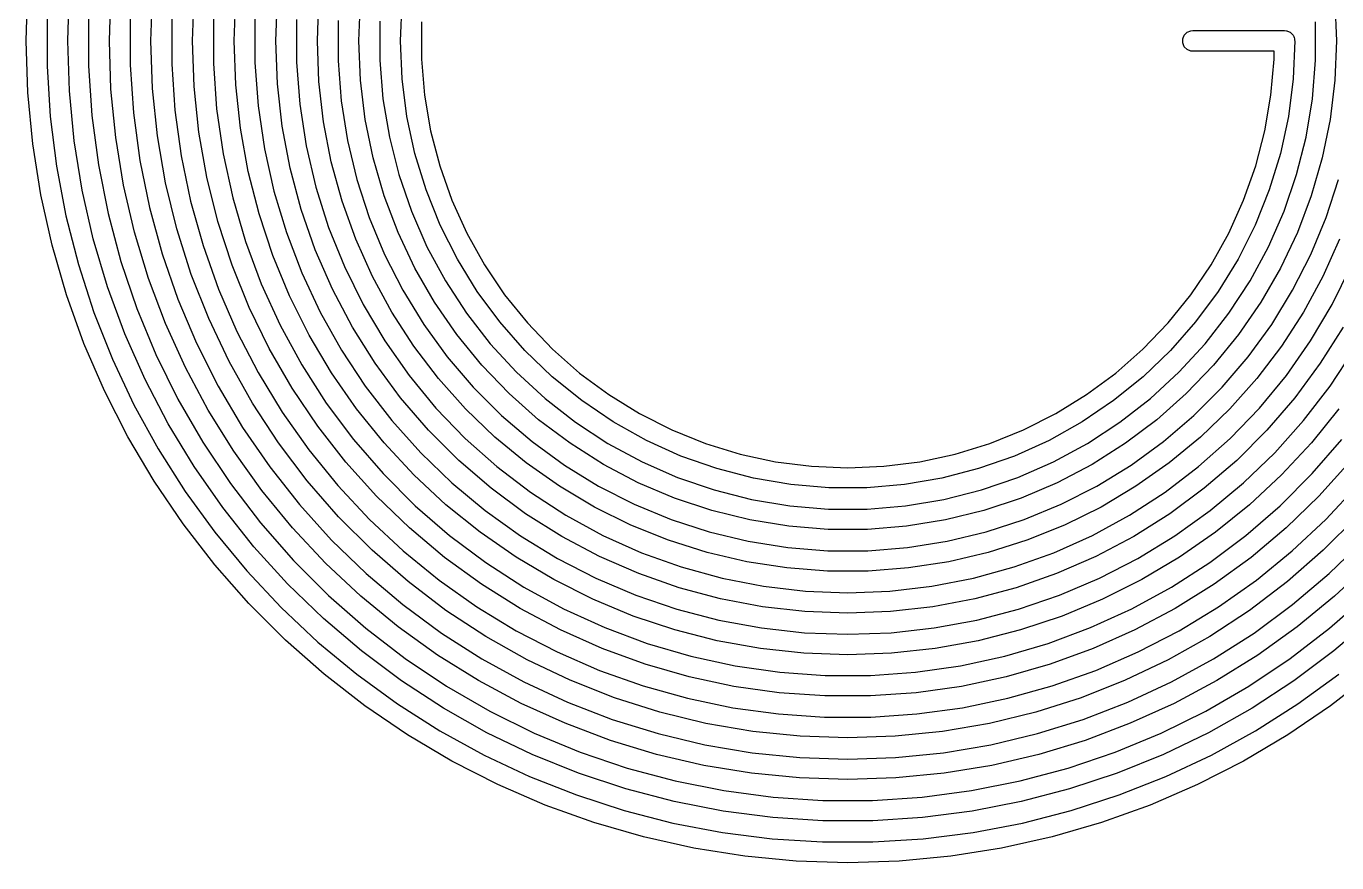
# Model space of a CAD drawing. Extents: x 25 to 275, y -107 to -24.
# Drawn here: x 70.12 to 85.88, y -74.88 to -64.82 of the extents above; entities that cross this region are included whole.
import ezdxf

# ---------------------------------------------------------------- set-up
doc = ezdxf.new("R2010")
doc.units = 0
doc.layers.add('BLACK', color=7, linetype='CONTINUOUS')

msp = doc.modelspace()

# ---------------------------------------------------------------- linework, layer by layer
at = {"layer": 'BLACK', "linetype": 'CONTINUOUS'}
for p, q in [((70.125, -65), (70.144204, -64.376696)), ((70.625, -65), (70.643993, -64.395641)), ((71.125, -65), (71.144537, -64.403196)), ((71.625, -65), (71.644261, -64.423914)), ((72.125, -65), (72.143941, -64.44553)), ((72.625, -65), (72.644428, -64.456039)), ((73.125, -65), (73.144007, -64.479908)), ((73.625, -65), (73.644439, -64.492861)), ((74.125, -65), (74.143881, -64.519438)), ((74.625, -65), (74.644212, -64.535491)), ((85.855788, -64.535491), (85.875, -65)), ((70.375, -64.689666), (70.375, -65)), ((70.875, -64.699362), (70.875, -65)), ((71.375, -64.709463), (71.375, -65)), ((71.875, -64.713901), (71.875, -65)), ((72.375, -64.724999), (72.375, -65)), ((72.875, -64.736601), (72.875, -65)), ((73.375, -64.742756), (73.375, -65)), ((73.875, -64.755641), (73.875, -65)), ((74.375, -64.763246), (74.375, -65)), ((74.875, -64.771673), (74.875, -65)), ((84.046066, -64.930554), (84.080554, -64.896066)), ((84.080554, -64.896066), (84.125614, -64.877402)), ((84.125614, -64.877402), (84.15, -64.875)), ((84.15, -64.875), (85.25, -64.875)), ((85.25, -64.875), (85.274386, -64.877402)), ((85.274386, -64.877402), (85.276153, -64.878134)), ((85.276153, -64.878134), (85.277815, -64.878134)), ((85.277815, -64.878134), (85.288031, -64.883054)), ((85.288031, -64.883054), (85.319446, -64.896066)), ((85.319446, -64.896066), (85.323528, -64.900148)), ((85.323528, -64.900148), (85.327936, -64.902271)), ((85.327936, -64.902271), (85.336933, -64.913553)), ((85.625, -65), (85.625, -64.771673)), ((70.144486, -65.620056), (70.125, -65)), ((70.375, -65), (70.375, -65.302478)), ((70.644262, -65.600658), (70.625, -65)), ((70.875, -65), (70.875, -65.298722)), ((71.144002, -65.580453), (71.125, -65)), ((71.375, -65), (71.375, -65.288365)), ((71.644524, -65.57153), (71.625, -65)), ((71.875, -65), (71.875, -65.277558)), ((72.144183, -65.549332), (72.125, -65)), ((72.375, -65), (72.375, -65.272328)), ((72.643791, -65.526126), (72.625, -65)), ((72.875, -65), (72.875, -65.260393)), ((73.144224, -65.513769), (73.125, -65)), ((73.375, -65), (73.375, -65.253942)), ((73.643706, -65.488001), (73.625, -65)), ((73.875, -65), (73.875, -65.240652)), ((74.144051, -65.472741), (74.125, -65)), ((74.375, -65), (74.375, -65.232652)), ((74.644363, -65.455832), (74.625, -65)), ((74.875, -65), (74.875, -65.217707)), ((84.027402, -64.975614), (84.046066, -64.930554)), ((84.027402, -65.024386), (84.027402, -64.975614)), ((84.046066, -65.069446), (84.027402, -65.024386)), ((85.336933, -64.913553), (85.353934, -64.930554)), ((85.353934, -64.930554), (85.357655, -64.939538)), ((85.375, -65), (85.355637, -65.455832)), ((85.357655, -64.939538), (85.362621, -64.945765)), ((85.362621, -64.945765), (85.36555, -64.958598)), ((85.36555, -64.958598), (85.372598, -64.975614)), ((85.372598, -64.975614), (85.372598, -64.989476)), ((85.372598, -64.989476), (85.375, -65)), ((85.625, -65.232652), (85.625, -65)), ((85.875, -65), (85.855949, -65.472741)), ((74.875, -65.217707), (74.911926, -65.651553)), ((84.080554, -65.103934), (84.046066, -65.069446)), ((84.125614, -65.122598), (84.080554, -65.103934)), ((84.15, -65.125), (84.125614, -65.122598)), ((85.125, -65.125), (84.15, -65.125)), ((85.088074, -65.651553), (85.125, -65.217707)), ((85.125, -65.217707), (85.125, -65.125)), ((70.375, -65.302478), (70.412985, -65.90624)), ((70.875, -65.298722), (70.914075, -65.894886)), ((71.375, -65.288365), (71.413522, -65.863808)), ((71.875, -65.277558), (71.912883, -65.831381)), ((72.375, -65.272328), (72.413855, -65.815595)), ((72.875, -65.260393), (72.913015, -65.77979)), ((73.375, -65.253942), (73.413878, -65.760336)), ((73.875, -65.240652), (73.912762, -65.720472)), ((74.375, -65.232652), (74.413425, -65.696366)), ((85.586575, -65.696366), (85.625, -65.232652)), ((72.700067, -66.049572), (72.643791, -65.526126)), ((73.201788, -66.024666), (73.144224, -65.513769)), ((73.699712, -65.973139), (73.643706, -65.488001)), ((74.20108, -65.942416), (74.144051, -65.472741)), ((74.702314, -65.908379), (74.644363, -65.455832)), ((85.355637, -65.455832), (85.297686, -65.908379)), ((85.855949, -65.472741), (85.79892, -65.942416)), ((70.202867, -66.237666), (70.144486, -65.620056)), ((70.701969, -66.198848), (70.644262, -65.600658)), ((71.200927, -66.15842), (71.144002, -65.580453)), ((71.703005, -66.140396), (71.644524, -65.57153)), ((72.201639, -66.095988), (72.144183, -65.549332)), ((74.911926, -65.651553), (74.985511, -66.080705)), ((85.014489, -66.080705), (85.088074, -65.651553)), ((71.912883, -65.831381), (71.988471, -66.381327)), ((72.413855, -65.815595), (72.491367, -66.354706)), ((72.913015, -65.77979), (72.988842, -66.295027)), ((73.413878, -65.760336), (73.491406, -66.262267)), ((73.912762, -65.720472), (73.988055, -66.19585)), ((74.413425, -65.696366), (74.490011, -66.155323)), ((85.509989, -66.155323), (85.586575, -65.696366)), ((70.412985, -65.90624), (70.488806, -66.506425)), ((70.914075, -65.894886), (70.992057, -66.487217)), ((71.413522, -65.863808), (71.490392, -66.435392)), ((73.792692, -66.452566), (73.699712, -65.973139)), ((74.295717, -66.40598), (74.20108, -65.942416)), ((74.798435, -66.354382), (74.702314, -65.908379)), ((85.297686, -65.908379), (85.201565, -66.354382)), ((85.79892, -65.942416), (85.704283, -66.40598)), ((71.295531, -66.731427), (71.200927, -66.15842)), ((71.800171, -66.703944), (71.703005, -66.140396)), ((72.297088, -66.637305), (72.201639, -66.095988)), ((72.793542, -66.567669), (72.700067, -66.049572)), ((73.297371, -66.529831), (73.201788, -66.024666)), ((74.490011, -66.155323), (74.604236, -66.606388)), ((74.985511, -66.080705), (75.095226, -66.50207)), ((84.904774, -66.50207), (85.014489, -66.080705)), ((85.395764, -66.606388), (85.509989, -66.155323)), ((70.299913, -66.85039), (70.202867, -66.237666)), ((70.797883, -66.792112), (70.701969, -66.198848)), ((72.988842, -66.295027), (73.102076, -66.803354)), ((73.491406, -66.262267), (73.607129, -66.756792)), ((73.988055, -66.19585), (74.100413, -66.663856)), ((71.490392, -66.435392), (71.605269, -67.000566)), ((71.988471, -66.381327), (72.101413, -66.924833)), ((72.491367, -66.354706), (72.607142, -66.886914)), ((73.922098, -66.923469), (73.792692, -66.452566)), ((74.427348, -66.860424), (74.295717, -66.40598)), ((74.932034, -66.790626), (74.798435, -66.354382)), ((85.201565, -66.354382), (85.067966, -66.790626)), ((85.704283, -66.40598), (85.572652, -66.860424)), ((70.488806, -66.506425), (70.602164, -67.100665)), ((70.992057, -66.487217), (71.108612, -67.073181)), ((72.430064, -67.170644), (72.297088, -66.637305)), ((72.923739, -67.077778), (72.793542, -66.567669)), ((73.430437, -67.026442), (73.297371, -66.529831)), ((74.604236, -66.606388), (74.75532, -67.04648)), ((75.095226, -66.50207), (75.24028, -66.912613)), ((84.75972, -66.912613), (84.904774, -66.50207)), ((85.24468, -67.04648), (85.395764, -66.606388)), ((70.931611, -67.378012), (70.797883, -66.792112)), ((71.427408, -67.297019), (71.295531, -66.731427)), ((71.935568, -67.259548), (71.800171, -66.703944)), ((73.607129, -66.756792), (73.760369, -67.241006)), ((74.100413, -66.663856), (74.249144, -67.121603)), ((75.102147, -67.213969), (74.932034, -66.790626)), ((85.067966, -66.790626), (84.897853, -67.213969)), ((85.750856, -67.121603), (85.899587, -66.663856)), ((70.435241, -67.455813), (70.299913, -66.85039)), ((72.101413, -66.924833), (72.251182, -67.459364)), ((72.607142, -66.886914), (72.760589, -67.409507)), ((73.102076, -66.803354), (73.252114, -67.302059)), ((74.087172, -67.383084), (73.922098, -66.923469)), ((74.595121, -67.302804), (74.427348, -66.860424)), ((75.24028, -66.912613), (75.419628, -67.309375)), ((84.580372, -67.309375), (84.75972, -66.912613)), ((85.572652, -66.860424), (85.404879, -67.302804)), ((70.602164, -67.100665), (70.75261, -67.686615)), ((71.108612, -67.073181), (71.263242, -67.650267)), ((71.605269, -67.000566), (71.757638, -67.556805)), ((73.089996, -67.577298), (72.923739, -67.077778)), ((73.600243, -67.51172), (73.430437, -67.026442)), ((74.75532, -67.04648), (74.94223, -67.472593)), ((85.05777, -67.472593), (85.24468, -67.04648)), ((72.108565, -67.804617), (71.935568, -67.259548)), ((72.599921, -67.693409), (72.430064, -67.170644)), ((73.760369, -67.241006), (73.950224, -67.71207)), ((74.249144, -67.121603), (74.433331, -67.566269)), ((75.307549, -67.62136), (75.102147, -67.213969)), ((84.897853, -67.213969), (84.692451, -67.62136)), ((85.566669, -67.566269), (85.750856, -67.121603)), ((71.102602, -67.95414), (70.931611, -67.378012)), ((71.595995, -67.852775), (71.427408, -67.297019)), ((72.760589, -67.409507), (72.950927, -67.919822)), ((73.252114, -67.302059), (73.438155, -67.788482)), ((74.286945, -67.828714), (74.087172, -67.383084)), ((74.797946, -67.730249), (74.595121, -67.302804)), ((75.419628, -67.309375), (75.631977, -67.689498)), ((84.368023, -67.689498), (84.580372, -67.309375)), ((85.404879, -67.302804), (85.202054, -67.730249)), ((85.912828, -67.383084), (85.713055, -67.828714)), ((70.608317, -68.051543), (70.435241, -67.455813)), ((71.757638, -67.556805), (71.94682, -68.101624)), ((72.251182, -67.459364), (72.437079, -67.982429)), ((73.291464, -68.063686), (73.089996, -67.577298)), ((73.805839, -67.982951), (73.600243, -67.51172)), ((74.433331, -67.566269), (74.651839, -67.995114)), ((74.94223, -67.472593), (75.16369, -67.881815)), ((84.83631, -67.881815), (85.05777, -67.472593)), ((85.348161, -67.995114), (85.566669, -67.566269)), ((70.75261, -67.686615), (70.939552, -68.261962)), ((71.263242, -67.650267), (71.455284, -68.216003)), ((72.80583, -68.203051), (72.599921, -67.693409)), ((73.950224, -67.71207), (74.175582, -68.167218)), ((75.034508, -68.139987), (74.797946, -67.730249)), ((75.546761, -68.009864), (75.307549, -67.62136)), ((75.631977, -67.689498), (75.875799, -68.050243)), ((84.124201, -68.050243), (84.368023, -67.689498)), ((84.692451, -67.62136), (84.453239, -68.009864)), ((85.202054, -67.730249), (84.965492, -68.139987)), ((85.824418, -68.167218), (86.049776, -67.71207)), ((71.800569, -68.396315), (71.595995, -67.852775)), ((72.318355, -68.336609), (72.108565, -67.804617)), ((73.438155, -67.788482), (73.659207, -68.260027)), ((74.520244, -68.257744), (74.286945, -67.828714)), ((75.16369, -67.881815), (75.418187, -68.271351)), ((84.581813, -68.271351), (84.83631, -67.881815)), ((85.713055, -67.828714), (85.479756, -68.257744)), ((70.818457, -68.63523), (70.608317, -68.051543)), ((71.310155, -68.518128), (71.102602, -67.95414)), ((72.437079, -67.982429), (72.658238, -68.491588)), ((72.950927, -67.919822), (73.177185, -68.415258)), ((74.046075, -68.4375), (73.805839, -67.982951)), ((74.651839, -67.995114), (74.903319, -68.405493)), ((75.818058, -68.376682), (75.546761, -68.009864)), ((75.875799, -68.050243), (76.149335, -68.389012)), ((83.850665, -68.389012), (84.124201, -68.050243)), ((84.453239, -68.009864), (84.181942, -68.376682)), ((85.096681, -68.405493), (85.348161, -67.995114)), ((71.94682, -68.101624), (72.17197, -68.632591)), ((73.046788, -68.697089), (72.80583, -68.203051)), ((73.527117, -68.534461), (73.291464, -68.063686)), ((74.175582, -68.167218), (74.435121, -68.603779)), ((75.303274, -68.529361), (75.034508, -68.139987)), ((84.965492, -68.139987), (84.696726, -68.529361)), ((85.564879, -68.603779), (85.824418, -68.167218)), ((70.939552, -68.261962), (71.162251, -68.824436)), ((71.455284, -68.216003), (71.683915, -68.767969)), ((72.563961, -68.853045), (72.318355, -68.336609)), ((73.659207, -68.260027), (73.914089, -68.714178)), ((74.7857, -68.667656), (74.520244, -68.257744)), ((75.418187, -68.271351), (75.703982, -68.638541)), ((84.296018, -68.638541), (84.581813, -68.271351)), ((85.479756, -68.257744), (85.2143, -68.667656)), ((71.553417, -69.06766), (71.310155, -68.518128)), ((72.040254, -68.925312), (71.800569, -68.396315)), ((72.658238, -68.491588), (72.913628, -68.984468)), ((73.177185, -68.415258), (73.43821, -68.89329)), ((74.319608, -68.872825), (74.046075, -68.4375)), ((74.903319, -68.405493), (75.186222, -68.794876)), ((75.602499, -68.895846), (75.303274, -68.529361)), ((76.119486, -68.719171), (75.818058, -68.376682)), ((76.149335, -68.389012), (76.450615, -68.703362)), ((83.549385, -68.703362), (83.850665, -68.389012)), ((84.181942, -68.376682), (83.880514, -68.719171)), ((84.696726, -68.529361), (84.397501, -68.895846)), ((84.813778, -68.794876), (85.096681, -68.405493)), ((85.953925, -68.4375), (85.680392, -68.872825)), ((71.064833, -69.204571), (70.818457, -68.63523)), ((72.17197, -68.632591), (72.432081, -69.147334)), ((73.795755, -68.987226), (73.527117, -68.534461)), ((74.435121, -68.603779), (74.727316, -69.019193)), ((75.081756, -69.056046), (74.7857, -68.667656)), ((75.703982, -68.638541), (76.019124, -68.980876)), ((83.980876, -68.980876), (84.296018, -68.638541)), ((85.2143, -68.667656), (84.918244, -69.056046)), ((85.272684, -69.019193), (85.564879, -68.603779)), ((71.162251, -68.824436), (71.419828, -69.371816)), ((71.683915, -68.767969), (71.948158, -69.303799)), ((73.321621, -69.173114), (73.046788, -68.697089)), ((73.914089, -68.714178), (74.201442, -69.148513)), ((75.186222, -68.794876), (75.498804, -69.160863)), ((76.448873, -69.034864), (76.119486, -68.719171)), ((76.450615, -68.703362), (76.777469, -68.991029)), ((83.222531, -68.991029), (83.549385, -68.703362)), ((83.880514, -68.719171), (83.551127, -69.034864)), ((84.501196, -69.160863), (84.813778, -68.794876)), ((85.798558, -69.148513), (86.085911, -68.714178)), ((72.314025, -69.4375), (72.040254, -68.925312)), ((72.844237, -69.351516), (72.563961, -68.853045)), ((72.913628, -68.984468), (73.202058, -69.458771)), ((73.43821, -68.89329), (73.732673, -69.351483)), ((74.096008, -69.419673), (73.795755, -68.987226)), ((74.624909, -69.286492), (74.319608, -68.872825)), ((75.930244, -69.237064), (75.602499, -68.895846)), ((76.019124, -68.980876), (76.361459, -69.296018)), ((76.777469, -68.991029), (77.127541, -69.249941)), ((82.872459, -69.249941), (83.222531, -68.991029)), ((83.638541, -69.296018), (83.980876, -68.980876)), ((84.397501, -68.895846), (84.069756, -69.237064)), ((85.680392, -68.872825), (85.375091, -69.286492)), ((71.831387, -69.600477), (71.553417, -69.06766)), ((72.432081, -69.147334), (72.725992, -69.643553)), ((74.201442, -69.148513), (74.519733, -69.560713)), ((74.727316, -69.019193), (75.050453, -69.41102)), ((75.406675, -69.420632), (75.081756, -69.056046)), ((76.803847, -69.321485), (76.448873, -69.034864)), ((83.551127, -69.034864), (83.196153, -69.321485)), ((84.918244, -69.056046), (84.593325, -69.420632)), ((84.949547, -69.41102), (85.272684, -69.019193)), ((85.480267, -69.560713), (85.798558, -69.148513)), ((71.346472, -69.757318), (71.064833, -69.204571)), ((71.948158, -69.303799), (72.246879, -69.8212)), ((73.628991, -69.628809), (73.321621, -69.173114)), ((74.960268, -69.676188), (74.624909, -69.286492)), ((75.498804, -69.160863), (75.839137, -69.501196)), ((76.284383, -69.550804), (75.930244, -69.237064)), ((76.361459, -69.296018), (76.728649, -69.581813)), ((77.127541, -69.249941), (77.498309, -69.478232)), ((82.501691, -69.478232), (82.872459, -69.249941)), ((83.271351, -69.581813), (83.638541, -69.296018)), ((84.069756, -69.237064), (83.715617, -69.550804)), ((84.160863, -69.501196), (84.501196, -69.160863)), ((85.375091, -69.286492), (85.039732, -69.676188)), ((71.419828, -69.371816), (71.711268, -69.901943)), ((72.620707, -69.930686), (72.314025, -69.4375)), ((73.157877, -69.829698), (72.844237, -69.351516)), ((73.202058, -69.458771), (73.522182, -69.912284)), ((73.732673, -69.351483), (74.059073, -69.787502)), ((74.426347, -69.829598), (74.096008, -69.419673)), ((75.050453, -69.41102), (75.402636, -69.776961)), ((75.758549, -69.759277), (75.406675, -69.420632)), ((77.181848, -69.576969), (76.803847, -69.321485)), ((83.196153, -69.321485), (82.818152, -69.576969)), ((84.593325, -69.420632), (84.241451, -69.759277)), ((84.597364, -69.776961), (84.949547, -69.41102)), ((85.903992, -69.419673), (85.573653, -69.829598)), ((72.142924, -70.11439), (71.831387, -69.600477)), ((73.9674, -70.061952), (73.628991, -69.628809)), ((74.519733, -69.560713), (74.867263, -69.94858)), ((75.839137, -69.501196), (76.205124, -69.813778)), ((76.66262, -69.83503), (76.284383, -69.550804)), ((76.728649, -69.581813), (77.118185, -69.83631)), ((77.580155, -69.799476), (77.181848, -69.576969)), ((77.498309, -69.478232), (77.887102, -69.674258)), ((82.112898, -69.674258), (82.501691, -69.478232)), ((82.818152, -69.576969), (82.419845, -69.799476)), ((82.881815, -69.83631), (83.271351, -69.581813)), ((83.715617, -69.550804), (83.33738, -69.83503)), ((83.794876, -69.813778), (84.160863, -69.501196)), ((85.132737, -69.94858), (85.480267, -69.560713)), ((71.662262, -70.29129), (71.346472, -69.757318)), ((72.725992, -69.643553), (73.052391, -70.119034)), ((74.059073, -69.787502), (74.415746, -70.199125)), ((75.323812, -70.039732), (74.960268, -69.676188)), ((75.402636, -69.776961), (75.781799, -70.114869)), ((76.135313, -70.069992), (75.758549, -69.759277)), ((77.887102, -69.674258), (78.291119, -69.836605)), ((81.708881, -69.836605), (82.112898, -69.674258)), ((84.241451, -69.759277), (83.864687, -70.069992)), ((84.218201, -70.114869), (84.597364, -69.776961)), ((85.039732, -69.676188), (84.676188, -70.039732)), ((85.584254, -70.199125), (85.940927, -69.787502)), ((71.711268, -69.901943), (72.035419, -70.412724)), ((72.246879, -69.8212), (72.578801, -70.317956)), ((72.958989, -70.402758), (72.620707, -69.930686)), ((73.503418, -70.285362), (73.157877, -69.829698)), ((73.522182, -69.912284), (73.87251, -70.342894)), ((74.785087, -70.214913), (74.426347, -69.829598)), ((76.205124, -69.813778), (76.594507, -70.096681)), ((77.0625, -70.087899), (76.66262, -69.83503)), ((77.118185, -69.83631), (77.527407, -70.05777)), ((77.995896, -69.987404), (77.580155, -69.799476)), ((78.291119, -69.836605), (78.707448, -69.964104)), ((81.292552, -69.964104), (81.708881, -69.836605)), ((82.419845, -69.799476), (82.004104, -69.987404)), ((82.472593, -70.05777), (82.881815, -69.83631)), ((83.33738, -69.83503), (82.9375, -70.087899)), ((83.405493, -70.096681), (83.794876, -69.813778)), ((85.573653, -69.829598), (85.214913, -70.214913)), ((74.335199, -70.470435), (73.9674, -70.061952)), ((74.867263, -69.94858), (75.242179, -70.310045)), ((75.713508, -70.375091), (75.323812, -70.039732)), ((76.534757, -70.350955), (76.135313, -70.069992)), ((76.594507, -70.096681), (77.004886, -70.348161)), ((77.481431, -70.307771), (77.0625, -70.087899)), ((77.527407, -70.05777), (77.95352, -70.24468)), ((78.426078, -70.139396), (77.995896, -69.987404)), ((78.707448, -69.964104), (79.13309, -70.055837)), ((79.13309, -70.055837), (79.564978, -70.111142)), ((80.435022, -70.111142), (80.86691, -70.055837)), ((80.86691, -70.055837), (81.292552, -69.964104)), ((82.004104, -69.987404), (81.573922, -70.139396)), ((82.04648, -70.24468), (82.472593, -70.05777)), ((82.9375, -70.087899), (82.518569, -70.307771)), ((82.995114, -70.348161), (83.405493, -70.096681)), ((83.864687, -70.069992), (83.465243, -70.350955)), ((84.676188, -70.039732), (84.286492, -70.375091)), ((84.757821, -70.310045), (85.132737, -69.94858)), ((86.0326, -70.061952), (85.664801, -70.470435)), ((72.486747, -70.607286), (72.142924, -70.11439)), ((73.052391, -70.119034), (73.40982, -70.571652)), ((74.415746, -70.199125), (74.800875, -70.584254)), ((75.170402, -70.573653), (74.785087, -70.214913)), ((75.781799, -70.114869), (76.185715, -70.422761)), ((77.95352, -70.24468), (78.393612, -70.395764)), ((78.867599, -70.254359), (78.426078, -70.139396)), ((79.317279, -70.331465), (78.867599, -70.254359)), ((79.564978, -70.111142), (80, -70.129622)), ((80, -70.129622), (80.435022, -70.111142)), ((81.132401, -70.254359), (80.682721, -70.331465)), ((81.573922, -70.139396), (81.132401, -70.254359)), ((81.606388, -70.395764), (82.04648, -70.24468)), ((83.814285, -70.422761), (84.218201, -70.114869)), ((85.214913, -70.214913), (84.829598, -70.573653)), ((85.199125, -70.584254), (85.584254, -70.199125)), ((72.010957, -70.804379), (71.662262, -70.29129)), ((72.035419, -70.412724), (72.391003, -70.902143)), ((72.578801, -70.317956), (72.942501, -70.79194)), ((73.327422, -70.851694), (72.958989, -70.402758)), ((73.879249, -70.716383), (73.503418, -70.285362)), ((73.87251, -70.342894), (74.251406, -70.748594)), ((75.242179, -70.310045), (75.64248, -70.643178)), ((76.127175, -70.680392), (75.713508, -70.375091)), ((76.954536, -70.600516), (76.534757, -70.350955)), ((77.004886, -70.348161), (77.433731, -70.566669)), ((77.916696, -70.49322), (77.481431, -70.307771)), ((78.393612, -70.395764), (78.844677, -70.509989)), ((79.771879, -70.370157), (79.317279, -70.331465)), ((80.228121, -70.370157), (79.771879, -70.370157)), ((80.682721, -70.331465), (80.228121, -70.370157)), ((81.155323, -70.509989), (81.606388, -70.395764)), ((82.518569, -70.307771), (82.083304, -70.49322)), ((82.566269, -70.566669), (82.995114, -70.348161)), ((83.465243, -70.350955), (83.045464, -70.600516)), ((84.286492, -70.375091), (83.872825, -70.680392)), ((84.35752, -70.643178), (84.757821, -70.310045)), ((85.748594, -70.748594), (86.12749, -70.342894)), ((73.40982, -70.571652), (73.796682, -70.999385)), ((74.730596, -70.852266), (74.335199, -70.470435)), ((75.580327, -70.903992), (75.170402, -70.573653)), ((76.185715, -70.422761), (76.612015, -70.69883)), ((77.433731, -70.566669), (77.878397, -70.750856)), ((78.365472, -70.643044), (77.916696, -70.49322)), ((78.844677, -70.509989), (79.303634, -70.586575)), ((80.696366, -70.586575), (81.155323, -70.509989)), ((82.083304, -70.49322), (81.634528, -70.643044)), ((82.121603, -70.750856), (82.566269, -70.566669)), ((83.387985, -70.69883), (83.814285, -70.422761)), ((84.829598, -70.573653), (84.419673, -70.903992)), ((85.664801, -70.470435), (85.269404, -70.852266)), ((72.861444, -71.077141), (72.486747, -70.607286)), ((74.283617, -71.120751), (73.879249, -70.716383)), ((74.800875, -70.584254), (75.212498, -70.940927)), ((75.64248, -70.643178), (76.06603, -70.946202)), ((76.5625, -70.953925), (76.127175, -70.680392)), ((76.612015, -70.69883), (77.058197, -70.941457)), ((77.392187, -70.817211), (76.954536, -70.600516)), ((78.824849, -70.75627), (78.365472, -70.643044)), ((79.303634, -70.586575), (79.767348, -70.625)), ((79.767348, -70.625), (80.232652, -70.625)), ((80.232652, -70.625), (80.696366, -70.586575)), ((81.634528, -70.643044), (81.175151, -70.75627)), ((83.045464, -70.600516), (82.607813, -70.817211)), ((82.941803, -70.941457), (83.387985, -70.69883)), ((83.872825, -70.680392), (83.4375, -70.953925)), ((83.93397, -70.946202), (84.35752, -70.643178)), ((84.787502, -70.940927), (85.199125, -70.584254)), ((86.120751, -70.716383), (85.716383, -71.120751)), ((72.391182, -71.294562), (72.010957, -70.804379)), ((72.942501, -70.79194), (73.336423, -71.241121)), ((73.724427, -71.275573), (73.327422, -70.851694)), ((74.251406, -70.748594), (74.657106, -71.12749)), ((75.151666, -71.205585), (74.730596, -70.852266)), ((77.845142, -70.999768), (77.392187, -70.817211)), ((77.878397, -70.750856), (78.336144, -70.899587)), ((79.291847, -70.832165), (78.824849, -70.75627)), ((79.763438, -70.870235), (79.291847, -70.832165)), ((80.236562, -70.870235), (79.763438, -70.870235)), ((80.708153, -70.832165), (80.236562, -70.870235)), ((81.175151, -70.75627), (80.708153, -70.832165)), ((81.663856, -70.899587), (82.121603, -70.750856)), ((82.607813, -70.817211), (82.154858, -70.999768)), ((85.269404, -70.852266), (84.848334, -71.205585)), ((85.342894, -71.12749), (85.748594, -70.748594)), ((72.391003, -70.902143), (72.776616, -71.368269)), ((73.796682, -70.999385), (74.211249, -71.400323)), ((75.212498, -70.940927), (75.648517, -71.267327)), ((76.012774, -71.204245), (75.580327, -70.903992)), ((76.06603, -70.946202), (76.51057, -71.2175)), ((77.017049, -71.194161), (76.5625, -70.953925)), ((77.058197, -70.941457), (77.521643, -71.149216)), ((78.310743, -71.147116), (77.845142, -70.999768)), ((78.336144, -70.899587), (78.80415, -71.011945)), ((78.80415, -71.011945), (79.279528, -71.087238)), ((80.720472, -71.087238), (81.19585, -71.011945)), ((81.19585, -71.011945), (81.663856, -70.899587)), ((82.154858, -70.999768), (81.689257, -71.147116)), ((82.478357, -71.149216), (82.941803, -70.941457)), ((83.4375, -70.953925), (82.982951, -71.194161)), ((83.48943, -71.2175), (83.93397, -70.946202)), ((84.419673, -70.903992), (83.987226, -71.204245)), ((84.351483, -71.267327), (84.787502, -70.940927)), ((85.788751, -71.400323), (86.203318, -70.999385)), ((73.265475, -71.522024), (72.861444, -71.077141)), ((74.714638, -71.496582), (74.283617, -71.120751)), ((74.657106, -71.12749), (75.087716, -71.477818)), ((75.596356, -71.528671), (75.151666, -71.205585)), ((76.465539, -71.472883), (76.012774, -71.204245)), ((77.48828, -71.399757), (77.017049, -71.194161)), ((77.521643, -71.149216), (77.999633, -71.320889)), ((78.786257, -71.258391), (78.310743, -71.147116)), ((79.279528, -71.087238), (79.759348, -71.125)), ((79.759348, -71.125), (80.240652, -71.125)), ((80.240652, -71.125), (80.720472, -71.087238)), ((81.689257, -71.147116), (81.213743, -71.258391)), ((82.000367, -71.320889), (82.478357, -71.149216)), ((82.982951, -71.194161), (82.51172, -71.399757)), ((83.987226, -71.204245), (83.534461, -71.472883)), ((84.848334, -71.205585), (84.403644, -71.528671)), ((84.912284, -71.477818), (85.342894, -71.12749)), ((85.716383, -71.120751), (85.285362, -71.496582)), ((72.801435, -71.759903), (72.391182, -71.294562)), ((73.336423, -71.241121), (73.758879, -71.663577)), ((74.148306, -71.672578), (73.724427, -71.275573)), ((75.648517, -71.267327), (76.10671, -71.56179)), ((76.51057, -71.2175), (76.973727, -71.455626)), ((77.999633, -71.320889), (78.489362, -71.455469)), ((79.268893, -71.332938), (78.786257, -71.258391)), ((79.75582, -71.370322), (79.268893, -71.332938)), ((80.731107, -71.332938), (80.24418, -71.370322)), ((81.213743, -71.258391), (80.731107, -71.332938)), ((81.510638, -71.455469), (82.000367, -71.320889)), ((83.026273, -71.455626), (83.48943, -71.2175)), ((83.89329, -71.56179), (84.351483, -71.267327)), ((86.275573, -71.275573), (85.851694, -71.672578)), ((72.776616, -71.368269), (73.190737, -71.809263)), ((73.697179, -71.940106), (73.265475, -71.522024)), ((74.211249, -71.400323), (74.651671, -71.772677)), ((75.170302, -71.842123), (74.714638, -71.496582)), ((75.087716, -71.477818), (75.541229, -71.797942)), ((76.936314, -71.708536), (76.465539, -71.472883)), ((76.973727, -71.455626), (77.453031, -71.659308)), ((77.973558, -71.569563), (77.48828, -71.399757)), ((78.489362, -71.455469), (78.987956, -71.552166)), ((80.24418, -71.370322), (79.75582, -71.370322)), ((81.012044, -71.552166), (81.510638, -71.455469)), ((82.51172, -71.399757), (82.026442, -71.569563)), ((82.546969, -71.659308), (83.026273, -71.455626)), ((83.534461, -71.472883), (83.063686, -71.708536)), ((84.458771, -71.797942), (84.912284, -71.477818)), ((85.285362, -71.496582), (84.829698, -71.842123)), ((85.348329, -71.772677), (85.788751, -71.400323)), ((73.758879, -71.663577), (74.20806, -72.057499)), ((74.597242, -72.041011), (74.148306, -71.672578)), ((76.0625, -71.81995), (75.596356, -71.528671)), ((76.10671, -71.56179), (76.584742, -71.822815)), ((77.453031, -71.659308), (77.945923, -71.82746)), ((78.470169, -71.702629), (77.973558, -71.569563)), ((78.987956, -71.552166), (79.492489, -71.610412)), ((79.492489, -71.610412), (80, -71.629865)), ((80, -71.629865), (80.507511, -71.610412)), ((80.507511, -71.610412), (81.012044, -71.552166)), ((82.026442, -71.569563), (81.529831, -71.702629)), ((82.054077, -71.82746), (82.546969, -71.659308)), ((83.415258, -71.822815), (83.89329, -71.56179)), ((84.403644, -71.528671), (83.9375, -71.81995)), ((85.851694, -71.672578), (85.402758, -72.041011)), ((85.79194, -72.057499), (86.241121, -71.663577)), ((73.240097, -72.198565), (72.801435, -71.759903)), ((73.190737, -71.809263), (73.631731, -72.223384)), ((74.651671, -71.772677), (75.115979, -72.114781)), ((75.541229, -71.797942), (76.015532, -72.086372)), ((76.547827, -72.078003), (76.0625, -71.81995)), ((76.584742, -71.822815), (77.080178, -72.049073)), ((77.422702, -71.910004), (76.936314, -71.708536)), ((77.945923, -71.82746), (78.449776, -71.959184)), ((78.975334, -71.798212), (78.470169, -71.702629)), ((79.486231, -71.855776), (78.975334, -71.798212)), ((81.024666, -71.798212), (80.513769, -71.855776)), ((81.529831, -71.702629), (81.024666, -71.798212)), ((81.550224, -71.959184), (82.054077, -71.82746)), ((83.063686, -71.708536), (82.577298, -71.910004)), ((82.919822, -72.049073), (83.415258, -71.822815)), ((83.9375, -71.81995), (83.452173, -72.078003)), ((83.984468, -72.086372), (84.458771, -71.797942)), ((84.884021, -72.114781), (85.348329, -71.772677)), ((74.154783, -72.32967), (73.697179, -71.940106)), ((75.648484, -72.155763), (75.170302, -71.842123)), ((77.922222, -72.076261), (77.422702, -71.910004)), ((78.449776, -71.959184), (78.961899, -72.053778)), ((80, -71.875), (79.486231, -71.855776)), ((80.513769, -71.855776), (80, -71.875)), ((81.038101, -72.053778), (81.550224, -71.959184)), ((82.577298, -71.910004), (82.077778, -72.076261)), ((84.829698, -71.842123), (84.351516, -72.155763)), ((86.302821, -71.940106), (85.845217, -72.32967)), ((74.20806, -72.057499), (74.682044, -72.421199)), ((75.069314, -72.379293), (74.597242, -72.041011)), ((75.115979, -72.114781), (75.602101, -72.42511)), ((76.015532, -72.086372), (76.508412, -72.341762)), ((77.049973, -72.301573), (76.547827, -72.078003)), ((77.080178, -72.049073), (77.590493, -72.239411)), ((78.432331, -72.206458), (77.922222, -72.076261)), ((78.961899, -72.053778), (79.479561, -72.110737)), ((79.479561, -72.110737), (80, -72.129757)), ((80, -72.129757), (80.520439, -72.110737)), ((80.520439, -72.110737), (81.038101, -72.053778)), ((82.077778, -72.076261), (81.567669, -72.206458)), ((82.409507, -72.239411), (82.919822, -72.049073)), ((83.452173, -72.078003), (82.950027, -72.301573)), ((83.491588, -72.341762), (83.984468, -72.086372)), ((84.397899, -72.42511), (84.884021, -72.114781)), ((85.402758, -72.041011), (84.930686, -72.379293)), ((85.317956, -72.421199), (85.79194, -72.057499)), ((73.705438, -72.608818), (73.240097, -72.198565)), ((73.631731, -72.223384), (74.097857, -72.608997)), ((76.146955, -72.436039), (75.648484, -72.155763)), ((77.566491, -72.48957), (77.049973, -72.301573)), ((77.590493, -72.239411), (78.113086, -72.392858)), ((78.950428, -72.299933), (78.432331, -72.206458)), ((79.473874, -72.356209), (78.950428, -72.299933)), ((81.049572, -72.299933), (80.526126, -72.356209)), ((81.567669, -72.206458), (81.049572, -72.299933)), ((81.886914, -72.392858), (82.409507, -72.239411)), ((82.950027, -72.301573), (82.433509, -72.48957)), ((84.351516, -72.155763), (83.853045, -72.436039)), ((74.636406, -72.689115), (74.154783, -72.32967)), ((74.682044, -72.421199), (75.1788, -72.753121)), ((75.5625, -72.685975), (75.069314, -72.379293)), ((75.602101, -72.42511), (76.107864, -72.702276)), ((76.663391, -72.681645), (76.146955, -72.436039)), ((76.508412, -72.341762), (77.017571, -72.562921)), ((78.113086, -72.392858), (78.645294, -72.508633)), ((80, -72.375), (79.473874, -72.356209)), ((80.526126, -72.356209), (80, -72.375)), ((81.354706, -72.508633), (81.886914, -72.392858)), ((82.982429, -72.562921), (83.491588, -72.341762)), ((83.853045, -72.436039), (83.336609, -72.681645)), ((83.892136, -72.702276), (84.397899, -72.42511)), ((84.930686, -72.379293), (84.4375, -72.685975)), ((84.8212, -72.753121), (85.317956, -72.421199)), ((85.845217, -72.32967), (85.363594, -72.689115)), ((74.195621, -72.989043), (73.705438, -72.608818)), ((74.097857, -72.608997), (74.587276, -72.964581)), ((77.017571, -72.562921), (77.540636, -72.748818)), ((78.094865, -72.641079), (77.566491, -72.48957)), ((78.645294, -72.508633), (79.184405, -72.586145)), ((79.184405, -72.586145), (79.727672, -72.625)), ((79.727672, -72.625), (80.272328, -72.625)), ((80.272328, -72.625), (80.815595, -72.586145)), ((80.815595, -72.586145), (81.354706, -72.508633)), ((82.433509, -72.48957), (81.905135, -72.641079)), ((82.459364, -72.748818), (82.982429, -72.562921)), ((85.412724, -72.964581), (85.902143, -72.608997)), ((86.294562, -72.608818), (85.804379, -72.989043)), ((75.14007, -73.016963), (74.636406, -72.689115)), ((75.1788, -72.753121), (75.696201, -73.051842)), ((76.074688, -72.959746), (75.5625, -72.685975)), ((76.107864, -72.702276), (76.631011, -72.945042)), ((77.195383, -72.891435), (76.663391, -72.681645)), ((77.540636, -72.748818), (78.075167, -72.898587)), ((78.632521, -72.755361), (78.094865, -72.641079)), ((79.176838, -72.83186), (78.632521, -72.755361)), ((81.367479, -72.755361), (80.823162, -72.83186)), ((81.905135, -72.641079), (81.367479, -72.755361)), ((81.924833, -72.898587), (82.459364, -72.748818)), ((83.336609, -72.681645), (82.804617, -72.891435)), ((83.368989, -72.945042), (83.892136, -72.702276)), ((84.4375, -72.685975), (83.925312, -72.959746)), ((84.303799, -73.051842), (84.8212, -72.753121)), ((85.363594, -72.689115), (84.85993, -73.016963)), ((77.740452, -73.064432), (77.195383, -72.891435)), ((78.075167, -72.898587), (78.618673, -73.011529)), ((79.725166, -72.870203), (79.176838, -72.83186)), ((80.274834, -72.870203), (79.725166, -72.870203)), ((80.823162, -72.83186), (80.274834, -72.870203)), ((81.381327, -73.011529), (81.924833, -72.898587)), ((82.804617, -72.891435), (82.259548, -73.064432)), ((74.70871, -73.337738), (74.195621, -72.989043)), ((74.587276, -72.964581), (75.098057, -73.288732)), ((75.663704, -73.311868), (75.14007, -73.016963)), ((75.696201, -73.051842), (76.232031, -73.316085)), ((76.603685, -73.199431), (76.074688, -72.959746)), ((76.631011, -72.945042), (77.169205, -73.152323)), ((78.296056, -73.199829), (77.740452, -73.064432)), ((78.618673, -73.011529), (79.168619, -73.087117)), ((79.168619, -73.087117), (79.722442, -73.125)), ((80.277558, -73.125), (80.831381, -73.087117)), ((80.831381, -73.087117), (81.381327, -73.011529)), ((82.259548, -73.064432), (81.703944, -73.199829)), ((82.830795, -73.152323), (83.368989, -72.945042)), ((83.925312, -72.959746), (83.396315, -73.199431)), ((83.767969, -73.316085), (84.303799, -73.051842)), ((84.85993, -73.016963), (84.336296, -73.311868)), ((84.901943, -73.288732), (85.412724, -72.964581)), ((85.804379, -72.989043), (85.29129, -73.337738)), ((77.147225, -73.404005), (76.603685, -73.199431)), ((77.169205, -73.152323), (77.720042, -73.323194)), ((78.859604, -73.296995), (78.296056, -73.199829)), ((79.722442, -73.125), (80.277558, -73.125)), ((81.703944, -73.199829), (81.140396, -73.296995)), ((82.279958, -73.323194), (82.830795, -73.152323)), ((83.396315, -73.199431), (82.852775, -73.404005)), ((75.242682, -73.653528), (74.70871, -73.337738)), ((75.098057, -73.288732), (75.628184, -73.580172)), ((76.205156, -73.572618), (75.663704, -73.311868)), ((76.232031, -73.316085), (76.783997, -73.544716)), ((77.702981, -73.572592), (77.147225, -73.404005)), ((77.720042, -73.323194), (78.281061, -73.456892)), ((79.42847, -73.355476), (78.859604, -73.296995)), ((80, -73.375), (79.42847, -73.355476)), ((80.57153, -73.355476), (80, -73.375)), ((81.140396, -73.296995), (80.57153, -73.355476)), ((81.718939, -73.456892), (82.279958, -73.323194)), ((82.852775, -73.404005), (82.297019, -73.572592)), ((83.216003, -73.544716), (83.767969, -73.316085)), ((84.336296, -73.311868), (83.794844, -73.572618)), ((84.371816, -73.580172), (84.901943, -73.288732)), ((85.29129, -73.337738), (84.757318, -73.653528)), ((76.783997, -73.544716), (77.349733, -73.736758)), ((78.281061, -73.456892), (78.849758, -73.552819)), ((78.849758, -73.552819), (79.423592, -73.610548)), ((80.576408, -73.610548), (81.150242, -73.552819)), ((81.150242, -73.552819), (81.718939, -73.456892)), ((82.650267, -73.736758), (83.216003, -73.544716)), ((75.795429, -73.935167), (75.242682, -73.653528)), ((75.628184, -73.580172), (76.175564, -73.837749)), ((76.762203, -73.798141), (76.205156, -73.572618)), ((78.268573, -73.704469), (77.702981, -73.572592)), ((78.84158, -73.799073), (78.268573, -73.704469)), ((79.423592, -73.610548), (80, -73.629819)), ((80, -73.629819), (80.576408, -73.610548)), ((81.731427, -73.704469), (81.15842, -73.799073)), ((82.297019, -73.572592), (81.731427, -73.704469)), ((83.794844, -73.572618), (83.237797, -73.798141)), ((83.824436, -73.837749), (84.371816, -73.580172)), ((84.757318, -73.653528), (84.204571, -73.935167)), ((76.175564, -73.837749), (76.738038, -74.060448)), ((77.332554, -73.987511), (76.762203, -73.798141)), ((77.349733, -73.736758), (77.926819, -73.891388)), ((79.419547, -73.855998), (78.84158, -73.799073)), ((80, -73.875), (79.419547, -73.855998)), ((80.580453, -73.855998), (80, -73.875)), ((81.15842, -73.799073), (80.580453, -73.855998)), ((82.073181, -73.891388), (82.650267, -73.736758)), ((83.237797, -73.798141), (82.667446, -73.987511)), ((83.261962, -74.060448), (83.824436, -73.837749)), ((76.36477, -74.181543), (75.795429, -73.935167)), ((77.913866, -74.139949), (77.332554, -73.987511)), ((77.926819, -73.891388), (78.512783, -74.007943)), ((78.512783, -74.007943), (79.105114, -74.085925)), ((80.894886, -74.085925), (81.487217, -74.007943)), ((81.487217, -74.007943), (82.073181, -73.891388)), ((82.667446, -73.987511), (82.086134, -74.139949)), ((84.204571, -73.935167), (83.63523, -74.181543)), ((76.948457, -74.391683), (76.36477, -74.181543)), ((76.738038, -74.060448), (77.313385, -74.24739)), ((78.503751, -74.254829), (77.913866, -74.139949)), ((79.105114, -74.085925), (79.701278, -74.125)), ((79.701278, -74.125), (80.298722, -74.125)), ((80.298722, -74.125), (80.894886, -74.085925)), ((82.086134, -74.139949), (81.496249, -74.254829)), ((82.686615, -74.24739), (83.261962, -74.060448)), ((83.63523, -74.181543), (83.051543, -74.391683)), ((77.313385, -74.24739), (77.899335, -74.397836)), ((79.099784, -74.331679), (78.503751, -74.254829)), ((79.699516, -74.370183), (79.099784, -74.331679)), ((80.900216, -74.331679), (80.300484, -74.370183)), ((81.496249, -74.254829), (80.900216, -74.331679)), ((82.100665, -74.397836), (82.686615, -74.24739)), ((77.544187, -74.564759), (76.948457, -74.391683)), ((77.899335, -74.397836), (78.493575, -74.511194)), ((78.493575, -74.511194), (79.09376, -74.587015)), ((80.300484, -74.370183), (79.699516, -74.370183)), ((80.90624, -74.587015), (81.506425, -74.511194)), ((81.506425, -74.511194), (82.100665, -74.397836)), ((83.051543, -74.391683), (82.455813, -74.564759)), ((78.14961, -74.700087), (77.544187, -74.564759)), ((79.09376, -74.587015), (79.697522, -74.625)), ((79.697522, -74.625), (80.302478, -74.625)), ((80.302478, -74.625), (80.90624, -74.587015)), ((82.455813, -74.564759), (81.85039, -74.700087)), ((78.762334, -74.797133), (78.14961, -74.700087)), ((79.379944, -74.855514), (78.762334, -74.797133)), ((81.237666, -74.797133), (80.620056, -74.855514)), ((81.85039, -74.700087), (81.237666, -74.797133)), ((80, -74.875), (79.379944, -74.855514)), ((80.620056, -74.855514), (80, -74.875))]:
    msp.add_line(p, q, dxfattribs=at)

doc.saveas('drawing.dxf')
